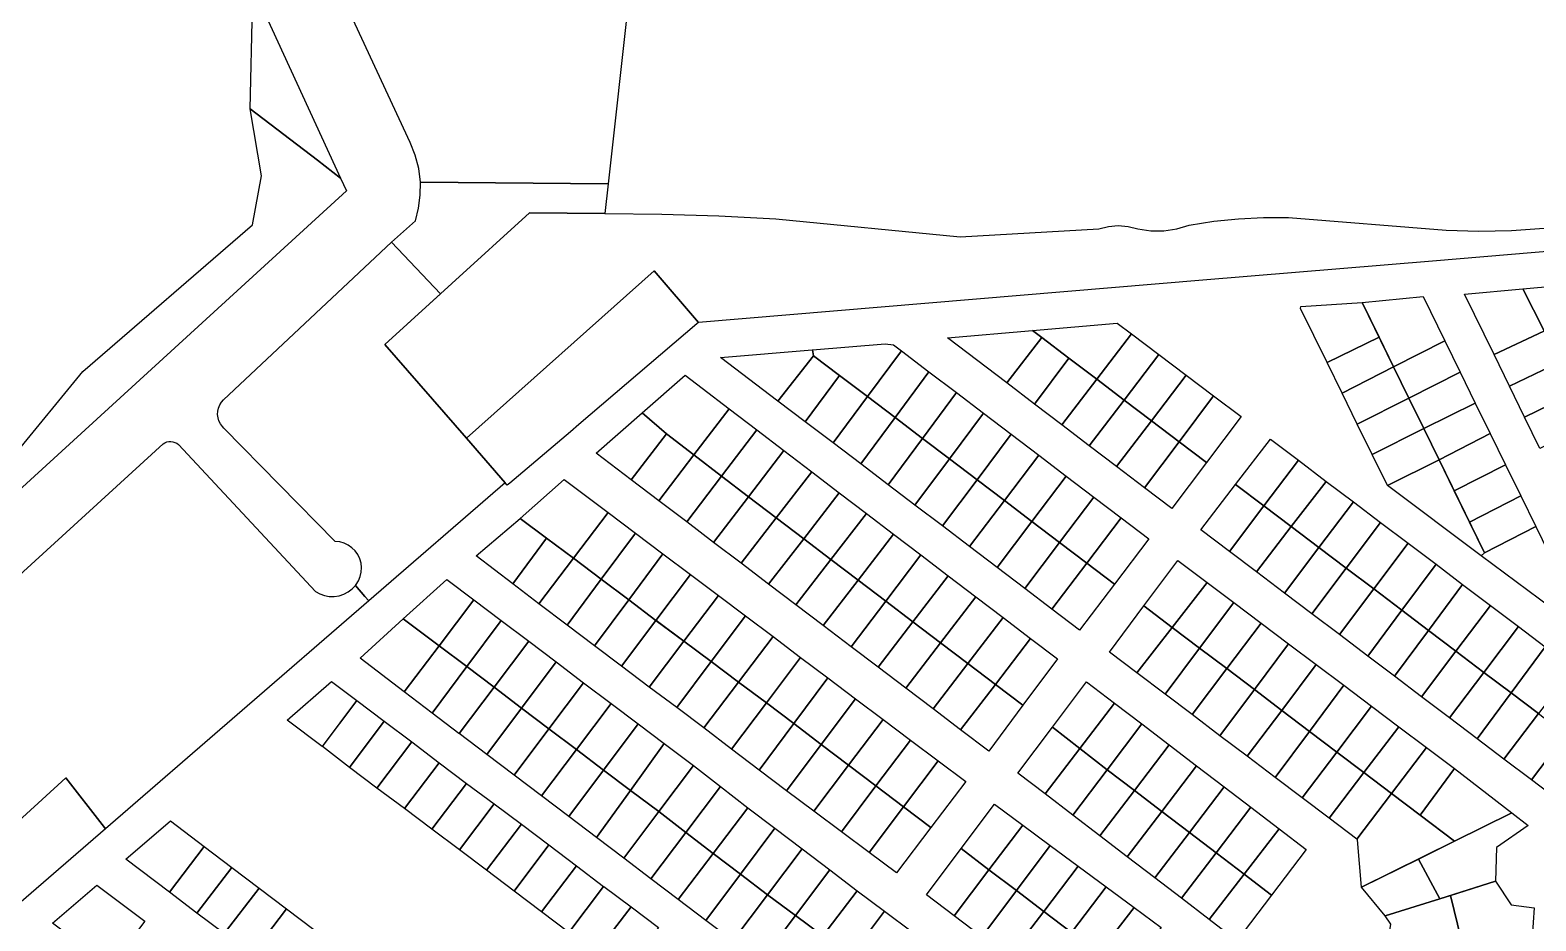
# Model space of a CAD drawing. Header units: millimetres. Extents: x 522658 to 553925, y 7796479 to 7820139.
# Drawn here: x 541634 to 542160, y 7807865 to 7808176 of the extents above; entities that cross this region are included whole.
import ezdxf

# ---------------------------------------------------------------- set-up
doc = ezdxf.new("R2010")
doc.units = ezdxf.units.MM
doc.layers.add('ZONA RESIDENCIAL 2 (ZR_2)', color=2, linetype='Continuous')

msp = doc.modelspace()

# ---------------------------------------------------------------- linework, layer by layer
at = {"layer": 'ZONA RESIDENCIAL 2 (ZR_2)'}
for points in [[(541843.47, 7808187.27), (541836.19, 7808122.03), (541770.67, 7808122.72), (541770.08, 7808127.47), (541768.88, 7808132.1), (541767.09, 7808136.54), (541738.75, 7808197.67), (541845.7, 7808207.23), (541843.47, 7808187.27)], [(541742.79, 7808124.11), (541734.71, 7808130.32), (541711.28, 7808148.31), (541712.07, 7808183.86), (541714.1, 7808185.93), (541714.27, 7808186.1), (541742.79, 7808124.11)], [(541742.79, 7808124.11), (541744.85, 7808119.64), (541584.02, 7807972.73), (541591.45, 7807981.78), (541605.44, 7807998.83), (541652.8, 7808056.55), (541712.07, 7808107.77), (541715.25, 7808124.92), (541711.28, 7808148.31), (541734.71, 7808130.32), (541742.79, 7808124.11)], [(541836.19, 7808122.03), (541835.03, 7808111.68), (541808.74, 7808111.96), (541781.65, 7808087.25), (541777.73, 7808083.68), (541760.57, 7808101.76), (541768.94, 7808109.22), (541770.07, 7808113.64), (541770.65, 7808118.16), (541770.67, 7808122.72), (541836.19, 7808122.03)], [(541752.67, 7807976.55), (541751.34, 7807978.08), (541748.01, 7807981.92), (541748.21, 7807982.17), (541749.07, 7807983.51), (541749.68, 7807984.97), (541750.04, 7807986.52), (541750.14, 7807988.11), (541749.97, 7807989.69), (541749.53, 7807991.22), (541748.84, 7807992.65), (541747.92, 7807993.95), (541746.79, 7807995.07), (541745.49, 7807995.98), (541744.05, 7807996.66), (541742.52, 7807997.09), (541740.94, 7807997.26), (541702.1, 7808036.82), (541701.55, 7808037.39), (541700.87, 7808038.31), (541700.36, 7808039.34), (541700.03, 7808040.43), (541699.89, 7808041.57), (541699.95, 7808042.71), (541700.2, 7808043.83), (541700.63, 7808044.89), (541701.24, 7808045.86), (541702, 7808046.71), (541760.57, 7808101.76), (541777.73, 7808083.68), (541758.3, 7808065.95), (541786.75, 7808033.26), (541800.27, 7808017.74), (541752.67, 7807976.55)], [(541801.86, 7808017.54), (541801.01, 7808016.87), (541800.27, 7808017.74), (541786.75, 7808033.26), (541852.31, 7808091.68), (541867.82, 7808073.73), (541867.24, 7808073.16), (541826.02, 7808038.1), (541823.05, 7808035.57), (541801.86, 7808017.54)], [(542162.89, 7808070.71), (542145.48, 7808062.52), (542135.21, 7808083.62), (542155.54, 7808085.45), (542162.99, 7808070.76), (542162.89, 7808070.71)], [(542162.99, 7808070.76), (542155.54, 7808085.45), (542177.56, 7808087.44), (542181.48, 7808079.45), (542162.99, 7808070.76)], [(542105.36, 7808068.57), (542087.21, 7808059.71), (542077.96, 7808078.61), (542078.06, 7808079.21), (542099.42, 7808080.71), (542105.36, 7808068.57)], [(542128.3, 7808067.29), (542110.42, 7808058.23), (542099.42, 7808080.71), (542120.72, 7808082.78), (542128.3, 7808067.29)], [(541987.62, 7808068.43), (541975.36, 7808052.59), (541954.66, 7808068.31), (541984.36, 7808070.91), (541987.62, 7808068.43)], [(542018.91, 7808069.74), (542006.79, 7808053.87), (541997.06, 7808061.26), (541987.62, 7808068.43), (541984.36, 7808070.91), (542013.93, 7808073.49), (542018.91, 7808069.74)], [(542006.79, 7808053.87), (542018.91, 7808069.74), (542028.5, 7808062.51), (542016.36, 7808046.6), (542006.79, 7808053.87)], [(542168.29, 7808059.85), (542150.89, 7808051.41), (542145.48, 7808062.52), (542162.89, 7808070.71), (542162.99, 7808070.76), (542168.47, 7808059.94), (542168.29, 7808059.85)], [(541926.74, 7808047.83), (541917.04, 7808055.19), (541907.95, 7808062.09), (541907.6, 7808064.15), (541932.89, 7808066.29), (541935.86, 7808065.87), (541938.58, 7808063.8), (541926.74, 7808047.83)], [(541975.36, 7808052.59), (541987.62, 7808068.43), (541997.06, 7808061.26), (541985.06, 7808045.22), (541975.36, 7808052.59)], [(542087.21, 7808059.71), (542105.36, 7808068.57), (542110.42, 7808058.23), (542092.45, 7808049.04), (542087.21, 7808059.71)], [(542110.42, 7808058.23), (542128.3, 7808067.29), (542133.66, 7808056.34), (542115.78, 7808047.28), (542110.42, 7808058.23)], [(541907.95, 7808062.09), (541895.48, 7808046.22), (541875.42, 7808061.43), (541907.47, 7808064.14), (541907.6, 7808064.15), (541907.95, 7808062.09)], [(541895.48, 7808046.22), (541907.95, 7808062.09), (541917.04, 7808055.19), (541905.03, 7808038.98), (541895.48, 7808046.22)], [(541936.39, 7808040.5), (541926.74, 7808047.83), (541938.58, 7808063.8), (541948.23, 7808056.47), (541936.39, 7808040.5)], [(541985.06, 7808045.22), (541997.06, 7808061.26), (542006.79, 7808053.87), (541994.63, 7808037.95), (541985.06, 7808045.22)], [(542016.36, 7808046.6), (542028.5, 7808062.51), (542038.04, 7808055.33), (542025.86, 7808039.38), (542016.36, 7808046.6)], [(542173.62, 7808049.16), (542156.12, 7808040.67), (542150.89, 7808051.41), (542168.29, 7808059.85), (542168.47, 7808059.94), (542173.87, 7808049.28), (542173.62, 7808049.16)], [(541878.47, 7808043.54), (541866.18, 7808027.44), (541856.62, 7808034.78), (541848.07, 7808042.11), (541863.09, 7808055.25), (541869.01, 7808050.74), (541878.47, 7808043.54)], [(541926.74, 7808047.83), (541914.73, 7808031.62), (541905.03, 7808038.98), (541917.04, 7808055.19), (541926.74, 7808047.83)], [(541945.96, 7808033.24), (541936.39, 7808040.5), (541948.23, 7808056.47), (541957.8, 7808049.2), (541945.96, 7808033.24)], [(541994.63, 7808037.95), (542006.79, 7808053.87), (542016.36, 7808046.6), (542004.2, 7808030.68), (541994.63, 7808037.95)], [(542025.86, 7808039.38), (542038.04, 7808055.33), (542047.59, 7808048.13), (542035.53, 7808032.04), (542025.86, 7808039.38)], [(542115.78, 7808047.28), (542097.75, 7808038.23), (542092.45, 7808049.04), (542110.42, 7808058.23), (542115.78, 7808047.28)], [(542115.78, 7808047.28), (542133.66, 7808056.34), (542138.95, 7808045.53), (542120.98, 7808036.65), (542115.78, 7808047.28)], [(541955.4, 7808026.07), (541945.96, 7808033.24), (541957.8, 7808049.2), (541967.31, 7808041.98), (541955.4, 7808026.07)], [(542179.04, 7808038.29), (542161.43, 7808029.75), (542156.12, 7808040.67), (542173.62, 7808049.16), (542173.87, 7808049.28), (542179.37, 7808038.45), (542179.04, 7808038.29)], [(541875.84, 7808020.03), (541866.18, 7808027.44), (541878.47, 7808043.54), (541888.15, 7808036.16), (541875.84, 7808020.03)], [(541936.39, 7808040.5), (541924.38, 7808024.3), (541914.73, 7808031.62), (541926.74, 7808047.83), (541936.39, 7808040.5)], [(542004.2, 7808030.68), (542016.36, 7808046.6), (542025.86, 7808039.38), (542013.71, 7808023.46), (542004.2, 7808030.68)], [(542035.53, 7808032.04), (542047.59, 7808048.13), (542057.23, 7808040.86), (542045.08, 7808024.79), (542035.53, 7808032.04)], [(542120.98, 7808036.65), (542102.96, 7808027.6), (542097.75, 7808038.23), (542115.78, 7808047.28), (542120.98, 7808036.65)], [(542120.98, 7808036.65), (542138.95, 7808045.53), (542144.15, 7808034.91), (542126.29, 7808025.78), (542120.98, 7808036.65)], [(541856.62, 7808034.78), (541844.22, 7808018.79), (541832.01, 7808028.06), (541848.07, 7808042.11), (541856.62, 7808034.78)], [(541945.96, 7808033.24), (541933.95, 7808017.04), (541924.38, 7808024.3), (541936.39, 7808040.5), (541945.96, 7808033.24)], [(541964.99, 7808018.8), (541955.4, 7808026.07), (541967.31, 7808041.98), (541976.89, 7808034.7), (541964.99, 7808018.8)], [(542013.71, 7808023.46), (542025.86, 7808039.38), (542035.53, 7808032.04), (542023.52, 7808016.01), (542013.71, 7808023.46)], [(541866.18, 7808027.44), (541853.94, 7808011.41), (541844.22, 7808018.79), (541856.62, 7808034.78), (541866.18, 7808027.44)], [(541885.19, 7808012.86), (541875.84, 7808020.03), (541888.15, 7808036.16), (541897.52, 7808029.02), (541885.19, 7808012.86)], [(541955.4, 7808026.07), (541943.32, 7808009.93), (541933.95, 7808017.04), (541945.96, 7808033.24), (541955.4, 7808026.07)], [(541974.56, 7808011.53), (541964.99, 7808018.8), (541976.89, 7808034.7), (541986.56, 7808027.35), (541974.56, 7808011.53)], [(542065.15, 7808009.64), (542055.27, 7808017.12), (542067.43, 7808032.94), (542077.19, 7808025.57), (542065.15, 7808009.64)], [(542126.29, 7808025.78), (542108.26, 7808016.77), (542102.96, 7808027.6), (542120.98, 7808036.65), (542126.29, 7808025.78)], [(542126.29, 7808025.78), (542144.15, 7808034.91), (542149.47, 7808024.04), (542131.61, 7808014.91), (542126.29, 7808025.78)], [(541894.87, 7808005.5), (541885.19, 7808012.86), (541897.52, 7808029.02), (541907.28, 7808021.59), (541894.87, 7808005.5)], [(542023.52, 7808016.01), (542035.53, 7808032.04), (542045.08, 7808024.79), (542033, 7808008.81), (542023.52, 7808016.01)], [(541875.84, 7808020.03), (541863.64, 7808004.05), (541853.94, 7808011.41), (541866.18, 7808027.44), (541875.84, 7808020.03)], [(541964.99, 7808018.8), (541952.91, 7808002.66), (541943.32, 7808009.93), (541955.4, 7808026.07), (541964.99, 7808018.8)], [(541984.16, 7808004.24), (541974.56, 7808011.53), (541986.56, 7808027.35), (541996.16, 7808020.06), (541984.16, 7808004.24)], [(542074.71, 7808002.42), (542065.15, 7808009.64), (542077.19, 7808025.57), (542086.91, 7808018.22), (542074.71, 7808002.42)], [(542140.95, 7807992.2), (542108.26, 7808016.77), (542126.29, 7808025.78), (542142.17, 7807993.33), (542140.95, 7807992.2)], [(542131.61, 7808014.91), (542149.47, 7808024.04), (542154.8, 7808013.15), (542136.94, 7808004.02), (542131.61, 7808014.91)], [(541836.18, 7808007.34), (541824.11, 7807991.4), (541814.74, 7807998.42), (541805.55, 7808005.31), (541820.88, 7808018.82), (541836.18, 7808007.34)], [(541885.19, 7808012.86), (541873.03, 7807996.93), (541863.64, 7808004.05), (541875.84, 7808020.03), (541885.19, 7808012.86)], [(541904.5, 7807998.19), (541894.87, 7808005.5), (541907.28, 7808021.59), (541916.9, 7808014.26), (541904.5, 7807998.19)], [(541974.56, 7808011.53), (541962.39, 7807995.47), (541952.91, 7808002.66), (541964.99, 7808018.8), (541974.56, 7808011.53)], [(541993.82, 7807996.91), (541984.16, 7808004.24), (541996.16, 7808020.06), (542005.82, 7808012.72), (541993.82, 7807996.91)], [(542065.15, 7808009.64), (542053.14, 7807993.75), (542043.12, 7808001.32), (542055.27, 7808017.12), (542065.15, 7808009.64)], [(542084.38, 7807995.11), (542074.71, 7808002.42), (542086.91, 7808018.22), (542096.39, 7808011.06), (542084.38, 7807995.11)], [(541894.87, 7808005.5), (541882.63, 7807989.64), (541873.03, 7807996.93), (541885.19, 7808012.86), (541894.87, 7808005.5)], [(541914.02, 7807990.96), (541904.5, 7807998.19), (541916.9, 7808014.26), (541926.47, 7808006.97), (541914.02, 7807990.96)], [(542003.31, 7807989.71), (541993.82, 7807996.91), (542005.82, 7808012.72), (542015.29, 7808005.53), (542003.31, 7807989.71)], [(542136.94, 7808004.02), (542154.8, 7808013.15), (542160.03, 7808002.46), (542142.17, 7807993.33), (542136.94, 7808004.02)], [(541824.11, 7807991.4), (541836.18, 7808007.34), (541845.72, 7808000.18), (541833.78, 7807984.11), (541824.11, 7807991.4)], [(541923.53, 7807983.74), (541914.02, 7807990.96), (541926.47, 7808006.97), (541935.89, 7807999.8), (541923.53, 7807983.74)], [(541984.16, 7808004.24), (541971.99, 7807988.19), (541962.39, 7807995.47), (541974.56, 7808011.53), (541984.16, 7808004.24)], [(542074.71, 7808002.42), (542062.54, 7807986.64), (542053.14, 7807993.75), (542065.15, 7808009.64), (542074.71, 7808002.42)], [(542093.88, 7807987.92), (542084.38, 7807995.11), (542096.39, 7808011.06), (542105.9, 7808003.88), (542093.88, 7807987.92)], [(541814.74, 7807998.42), (541802.94, 7807982.43), (541790.18, 7807992.21), (541805.55, 7808005.31), (541814.74, 7807998.42)], [(541904.5, 7807998.19), (541892.26, 7807982.33), (541882.63, 7807989.64), (541894.87, 7808005.5), (541904.5, 7807998.19)], [(541993.82, 7807996.91), (541981.65, 7807980.86), (541971.99, 7807988.19), (541984.16, 7808004.24), (541993.82, 7807996.91)], [(542012.96, 7807982.38), (542003.31, 7807989.71), (542015.29, 7808005.53), (542024.94, 7807998.2), (542012.96, 7807982.38)], [(542084.38, 7807995.11), (542072.39, 7807979.19), (542062.54, 7807986.64), (542074.71, 7808002.42), (542084.38, 7807995.11)], [(542103.48, 7807980.66), (542093.88, 7807987.92), (542105.9, 7808003.88), (542115.51, 7807996.62), (542103.48, 7807980.66)], [(542142.17, 7807993.33), (542160.03, 7808002.46), (542178.11, 7807965.52), (542177.6, 7807964.98), (542140.95, 7807992.2), (542142.17, 7807993.33)], [(541824.11, 7807991.4), (541812.08, 7807975.49), (541802.94, 7807982.43), (541814.74, 7807998.42), (541824.11, 7807991.4)], [(541833.78, 7807984.11), (541845.72, 7808000.18), (541855.34, 7807992.97), (541843.4, 7807976.86), (541833.78, 7807984.11)], [(541914.02, 7807990.96), (541901.73, 7807975.15), (541892.26, 7807982.33), (541904.5, 7807998.19), (541914.02, 7807990.96)], [(541933.16, 7807976.43), (541923.53, 7807983.74), (541935.89, 7807999.8), (541945.42, 7807992.54), (541933.16, 7807976.43)], [(542003.31, 7807989.71), (541991.15, 7807973.65), (541981.65, 7807980.86), (541993.82, 7807996.91), (542003.31, 7807989.71)], [(542113.31, 7807973.23), (542103.48, 7807980.66), (542115.51, 7807996.62), (542125.24, 7807989.27), (542113.31, 7807973.23)], [(541812.08, 7807975.49), (541824.11, 7807991.4), (541833.78, 7807984.11), (541821.86, 7807968.07), (541812.08, 7807975.49)], [(541843.4, 7807976.86), (541855.34, 7807992.97), (541864.95, 7807985.76), (541852.92, 7807969.69), (541843.4, 7807976.86)], [(541923.53, 7807983.74), (541911.32, 7807967.87), (541901.73, 7807975.15), (541914.02, 7807990.96), (541923.53, 7807983.74)], [(541942.64, 7807969.23), (541933.16, 7807976.43), (541945.42, 7807992.54), (541954.95, 7807985.28), (541942.64, 7807969.23)], [(542093.88, 7807987.92), (542081.89, 7807972), (542072.39, 7807979.19), (542084.38, 7807995.11), (542093.88, 7807987.92)], [(541852.92, 7807969.69), (541864.95, 7807985.76), (541874.74, 7807978.41), (541862.63, 7807962.45), (541853, 7807969.63), (541852.92, 7807969.69)], [(542012.96, 7807982.38), (542000.8, 7807966.33), (541991.15, 7807973.65), (542003.31, 7807989.71), (542012.96, 7807982.38)], [(542033.14, 7807967.27), (542023.26, 7807974.76), (542035.13, 7807990.64), (542045.35, 7807982.95), (542033.14, 7807967.27)], [(542103.48, 7807980.66), (542091.49, 7807964.74), (542081.89, 7807972), (542093.88, 7807987.92), (542103.48, 7807980.66)], [(542122.6, 7807966.2), (542113.31, 7807973.23), (542125.24, 7807989.27), (542134.53, 7807982.25), (542122.6, 7807966.2)], [(541789.31, 7807976.9), (541777.18, 7807960.86), (541764.69, 7807970.23), (541779.9, 7807984.01), (541789.31, 7807976.9)], [(541821.86, 7807968.07), (541833.78, 7807984.11), (541843.4, 7807976.86), (541831.48, 7807960.8), (541821.86, 7807968.07)], [(541933.16, 7807976.43), (541921.03, 7807960.5), (541911.32, 7807967.87), (541923.53, 7807983.74), (541933.16, 7807976.43)], [(541952.28, 7807961.91), (541942.64, 7807969.23), (541954.95, 7807985.28), (541964.58, 7807977.95), (541952.28, 7807961.91)], [(542042.72, 7807960.02), (542033.14, 7807967.27), (542045.35, 7807982.95), (542054.67, 7807975.93), (542042.72, 7807960.02)], [(542113.31, 7807973.23), (542101.42, 7807957.23), (542091.49, 7807964.74), (542103.48, 7807980.66), (542113.31, 7807973.23)], [(542132.18, 7807958.96), (542122.6, 7807966.2), (542134.53, 7807982.25), (542144.22, 7807974.93), (542132.18, 7807958.96)], [(541777.18, 7807960.86), (541789.31, 7807976.9), (541798.83, 7807969.71), (541786.88, 7807953.58), (541777.18, 7807960.86)], [(541831.48, 7807960.8), (541843.4, 7807976.86), (541852.92, 7807969.69), (541840.92, 7807953.67), (541831.48, 7807960.8)], [(541862.63, 7807962.45), (541874.74, 7807978.41), (541884.2, 7807971.29), (541872.22, 7807955.3), (541862.63, 7807962.45)], [(541942.64, 7807969.23), (541930.46, 7807953.34), (541921.03, 7807960.5), (541933.16, 7807976.43), (541942.64, 7807969.23)], [(541961.82, 7807954.66), (541952.28, 7807961.91), (541964.58, 7807977.95), (541974.1, 7807970.69), (541961.82, 7807954.66)], [(542052.18, 7807952.85), (542042.72, 7807960.02), (542054.67, 7807975.93), (542064.18, 7807968.77), (542052.18, 7807952.85)], [(542141.98, 7807951.55), (542132.18, 7807958.96), (542144.22, 7807974.93), (542154.02, 7807967.52), (542141.98, 7807951.55)], [(541777.18, 7807960.86), (541765.04, 7807944.81), (541749.61, 7807956.56), (541764.69, 7807970.23), (541777.18, 7807960.86)], [(541786.88, 7807953.58), (541798.83, 7807969.71), (541808.54, 7807962.39), (541796.39, 7807946.35), (541786.88, 7807953.58)], [(541840.92, 7807953.67), (541852.92, 7807969.69), (541862.63, 7807962.45), (541850.49, 7807946.44), (541840.92, 7807953.67)], [(541872.22, 7807955.3), (541884.2, 7807971.29), (541893.8, 7807964.05), (541881.78, 7807948.17), (541872.22, 7807955.3)], [(541971.43, 7807947.37), (541961.82, 7807954.66), (541974.1, 7807970.69), (541983.7, 7807963.38), (541971.43, 7807947.37)], [(542033.14, 7807967.27), (542020.78, 7807951.41), (542011.21, 7807958.65), (542023.26, 7807974.76), (542033.14, 7807967.27)], [(542122.6, 7807966.2), (542110.71, 7807950.21), (542101.42, 7807957.23), (542113.31, 7807973.23), (542122.6, 7807966.2)], [(541952.28, 7807961.91), (541940.1, 7807946.02), (541930.46, 7807953.34), (541942.64, 7807969.23), (541952.28, 7807961.91)], [(542042.72, 7807960.02), (542030.64, 7807943.94), (542020.78, 7807951.41), (542033.14, 7807967.27), (542042.72, 7807960.02)], [(542061.82, 7807945.54), (542052.18, 7807952.85), (542064.18, 7807968.77), (542073.78, 7807961.54), (542061.82, 7807945.54)], [(542132.18, 7807958.96), (542120.18, 7807943.05), (542110.71, 7807950.21), (542122.6, 7807966.2), (542132.18, 7807958.96)], [(542151.43, 7807944.4), (542141.98, 7807951.55), (542154.02, 7807967.52), (542163.31, 7807960.5), (542151.43, 7807944.4)], [(541765.04, 7807944.81), (541777.18, 7807960.86), (541786.88, 7807953.58), (541774.84, 7807937.34), (541765.04, 7807944.81)], [(541796.39, 7807946.35), (541808.54, 7807962.39), (541818.04, 7807955.22), (541805.97, 7807939.06), (541796.39, 7807946.35)], [(541850.49, 7807946.44), (541862.63, 7807962.45), (541872.22, 7807955.3), (541860.18, 7807939.23), (541850.49, 7807946.44)], [(541881.78, 7807948.17), (541893.8, 7807964.05), (541903.42, 7807956.79), (541891.49, 7807940.92), (541881.78, 7807948.17)], [(541961.82, 7807954.66), (541949.64, 7807938.78), (541940.1, 7807946.02), (541952.28, 7807961.91), (541961.82, 7807954.66)], [(541981.04, 7807940.07), (541971.43, 7807947.37), (541983.7, 7807963.38), (541993.06, 7807956.25), (541981.04, 7807940.07)], [(542052.18, 7807952.85), (542040.09, 7807936.8), (542030.64, 7807943.94), (542042.72, 7807960.02), (542052.18, 7807952.85)], [(542071.39, 7807938.29), (542061.82, 7807945.54), (542073.78, 7807961.54), (542083.44, 7807954.26), (542071.39, 7807938.29)], [(542161.04, 7807937.14), (542151.43, 7807944.4), (542163.31, 7807960.5), (542173.19, 7807953.04), (542161.04, 7807937.14)], [(541805.97, 7807939.06), (541818.04, 7807955.22), (541827.65, 7807947.93), (541815.54, 7807931.82), (541805.97, 7807939.06)], [(541860.18, 7807939.23), (541872.22, 7807955.3), (541881.78, 7807948.17), (541869.66, 7807932.17), (541869.58, 7807932.23), (541860.18, 7807939.23)], [(541891.49, 7807940.92), (541903.42, 7807956.79), (541912.96, 7807949.6), (541901.06, 7807933.68), (541891.49, 7807940.92)], [(541971.43, 7807947.37), (541959.25, 7807931.48), (541949.64, 7807938.78), (541961.82, 7807954.66), (541971.43, 7807947.37)], [(542081.07, 7807930.96), (542071.39, 7807938.29), (542083.44, 7807954.26), (542093.04, 7807947.04), (542081.07, 7807930.96)], [(542141.98, 7807951.55), (542129.98, 7807935.64), (542120.18, 7807943.05), (542132.18, 7807958.96), (542141.98, 7807951.55)], [(541774.84, 7807937.34), (541786.88, 7807953.58), (541796.39, 7807946.35), (541784.18, 7807930.22), (541784.12, 7807930.26), (541774.84, 7807937.34)], [(541901.06, 7807933.68), (541912.96, 7807949.6), (541922.62, 7807942.33), (541910.64, 7807926.42), (541901.06, 7807933.68)], [(542061.82, 7807945.54), (542049.8, 7807929.45), (542040.09, 7807936.8), (542052.18, 7807952.85), (542061.82, 7807945.54)], [(542151.43, 7807944.4), (542139.6, 7807928.37), (542129.98, 7807935.64), (542141.98, 7807951.55), (542151.43, 7807944.4)], [(541748.5, 7807941.69), (541736.44, 7807925.73), (541724.2, 7807934.9), (541739.67, 7807948.34), (541748.5, 7807941.69)], [(541784.18, 7807930.22), (541796.39, 7807946.35), (541805.97, 7807939.06), (541793.88, 7807922.88), (541784.18, 7807930.22)], [(541815.54, 7807931.82), (541827.65, 7807947.93), (541837.27, 7807940.69), (541825.12, 7807924.57), (541815.54, 7807931.82)], [(541869.66, 7807932.17), (541881.78, 7807948.17), (541891.49, 7807940.92), (541879.32, 7807924.75), (541869.66, 7807932.17)], [(541981.04, 7807940.07), (541969.1, 7807924), (541959.25, 7807931.48), (541971.43, 7807947.37), (541981.04, 7807940.07)], [(542013, 7807940.79), (542000.87, 7807924.95), (541991.34, 7807932.39), (542003.24, 7807948.24), (542013, 7807940.79)], [(542071.39, 7807938.29), (542059.3, 7807922.26), (542049.8, 7807929.45), (542061.82, 7807945.54), (542071.39, 7807938.29)], [(542090.59, 7807923.75), (542081.07, 7807930.96), (542093.04, 7807947.04), (542102.74, 7807939.74), (542090.59, 7807923.75)], [(542161.04, 7807937.14), (542148.95, 7807921.3), (542139.6, 7807928.37), (542151.43, 7807944.4), (542161.04, 7807937.14)], [(541758.08, 7807934.49), (541745.89, 7807918.34), (541736.46, 7807925.71), (541748.5, 7807941.69), (541758.08, 7807934.49)], [(541793.88, 7807922.88), (541805.97, 7807939.06), (541815.54, 7807931.82), (541803.4, 7807915.68), (541793.88, 7807922.88)], [(541825.12, 7807924.57), (541837.27, 7807940.69), (541846.73, 7807933.57), (541834.62, 7807917.38), (541825.12, 7807924.57)], [(541879.32, 7807924.75), (541891.49, 7807940.92), (541901.06, 7807933.68), (541888.89, 7807917.4), (541879.32, 7807924.75)], [(541910.64, 7807926.42), (541922.62, 7807942.33), (541932.19, 7807935.14), (541920.15, 7807919.21), (541910.64, 7807926.42)], [(542010.42, 7807917.5), (542000.87, 7807924.95), (542013, 7807940.79), (542022.5, 7807933.54), (542010.42, 7807917.5)], [(542081.07, 7807930.96), (542069.09, 7807914.85), (542059.3, 7807922.26), (542071.39, 7807938.29), (542081.07, 7807930.96)], [(542100.05, 7807916.58), (542090.59, 7807923.75), (542102.74, 7807939.74), (542112.26, 7807932.57), (542100.05, 7807916.58)], [(541767.65, 7807927.28), (541755.46, 7807911.18), (541745.89, 7807918.34), (541758.08, 7807934.49), (541767.65, 7807927.28)], [(541834.62, 7807917.38), (541846.73, 7807933.57), (541855.82, 7807926.73), (541844.02, 7807910.37), (541834.62, 7807917.38)], [(541888.89, 7807917.4), (541901.06, 7807933.68), (541910.64, 7807926.42), (541898.46, 7807910.25), (541888.89, 7807917.4)], [(541920.15, 7807919.21), (541932.19, 7807935.14), (541941.77, 7807927.93), (541929.73, 7807911.96), (541920.15, 7807919.21)], [(542019.93, 7807910.26), (542010.42, 7807917.5), (542022.5, 7807933.54), (542032.1, 7807926.21), (542019.93, 7807910.26)], [(542170.6, 7807929.91), (542158.62, 7807913.99), (542148.95, 7807921.3), (542161.04, 7807937.14), (542170.6, 7807929.91)], [(541803.4, 7807915.68), (541815.54, 7807931.82), (541825.12, 7807924.57), (541812.97, 7807908.45), (541803.4, 7807915.68)], [(541929.73, 7807911.96), (541941.77, 7807927.93), (541951.44, 7807920.66), (541939.37, 7807904.65), (541929.73, 7807911.96)], [(542000.87, 7807924.95), (541988.75, 7807909.13), (541979.3, 7807916.36), (541991.34, 7807932.39), (542000.87, 7807924.95)], [(542090.59, 7807923.75), (542078.45, 7807907.77), (542069.09, 7807914.85), (542081.07, 7807930.96), (542090.59, 7807923.75)], [(542109.69, 7807909.27), (542100.05, 7807916.58), (542112.26, 7807932.57), (542121.86, 7807925.34), (542109.69, 7807909.27)], [(542180.36, 7807922.53), (542168.41, 7807906.59), (542168.26, 7807906.71), (542158.62, 7807913.99), (542170.6, 7807929.91), (542180.05, 7807922.76), (542180.36, 7807922.53)], [(541777.21, 7807920.02), (541765.09, 7807903.98), (541755.46, 7807911.18), (541767.65, 7807927.28), (541777.21, 7807920.02)], [(541812.97, 7807908.45), (541825.12, 7807924.57), (541834.62, 7807917.38), (541822.53, 7807901.2), (541812.97, 7807908.45)], [(541844.02, 7807910.37), (541855.82, 7807926.73), (541865.99, 7807919.07), (541853.92, 7807903), (541844.02, 7807910.37)], [(541898.46, 7807910.25), (541910.64, 7807926.42), (541920.15, 7807919.21), (541908, 7807903.12), (541898.46, 7807910.25)], [(542010.42, 7807917.5), (541998.49, 7807901.68), (541988.75, 7807909.13), (542000.87, 7807924.95), (542010.42, 7807917.5)], [(542029.46, 7807903), (542019.93, 7807910.26), (542032.1, 7807926.21), (542041.62, 7807918.95), (542029.46, 7807903)], [(542100.05, 7807916.58), (542087.88, 7807900.63), (542078.45, 7807907.77), (542090.59, 7807923.75), (542100.05, 7807916.58)], [(542131.66, 7807917.96), (542119.64, 7807901.74), (542109.69, 7807909.27), (542121.86, 7807925.34), (542131.66, 7807917.96)], [(541786.78, 7807912.76), (541774.67, 7807896.82), (541765.09, 7807903.98), (541777.21, 7807920.02), (541786.78, 7807912.76)], [(541822.53, 7807901.2), (541834.62, 7807917.38), (541844.02, 7807910.37), (541832.15, 7807893.9), (541822.53, 7807901.2)], [(541875.47, 7807911.67), (541863.35, 7807895.62), (541853.92, 7807903), (541865.99, 7807919.07), (541875.47, 7807911.67)], [(541908, 7807903.12), (541920.15, 7807919.21), (541929.73, 7807911.96), (541917.64, 7807895.92), (541908, 7807903.12)], [(541939.37, 7807904.65), (541951.44, 7807920.66), (541961.07, 7807913.42), (541948.92, 7807897.41), (541939.37, 7807904.65)], [(542019.93, 7807910.26), (542007.89, 7807894.49), (541998.49, 7807901.68), (542010.42, 7807917.5), (542019.93, 7807910.26)], [(542039.16, 7807895.6), (542029.46, 7807903), (542041.62, 7807918.95), (542051.33, 7807911.54), (542039.16, 7807895.6)], [(542131.71, 7807892.6), (542119.64, 7807901.74), (542131.66, 7807917.96), (542151.72, 7807902.52), (542131.71, 7807892.6)], [(541622.61, 7807864.01), (541609.69, 7807880.8), (541646.9, 7807914.7), (541659.53, 7807898.5), (541660.71, 7807896.98), (541622.61, 7807864.01)], [(541796.39, 7807905.64), (541784.29, 7807889.62), (541774.67, 7807896.82), (541786.78, 7807912.76), (541796.39, 7807905.64)], [(541917.64, 7807895.92), (541929.73, 7807911.96), (541939.37, 7807904.65), (541927.33, 7807888.68), (541917.64, 7807895.92)], [(542109.69, 7807909.27), (542097.58, 7807893.29), (542087.88, 7807900.63), (542100.05, 7807916.58), (542109.69, 7807909.27)], [(541832.15, 7807893.9), (541844.02, 7807910.37), (541853.92, 7807903), (541841.67, 7807886.68), (541832.15, 7807893.9)], [(541863.35, 7807895.62), (541875.47, 7807911.67), (541884.95, 7807904.27), (541872.88, 7807888.37), (541863.35, 7807895.62)], [(542029.46, 7807903), (542017.41, 7807887.2), (542007.89, 7807894.49), (542019.93, 7807910.26), (542029.46, 7807903)], [(542048.43, 7807888.54), (542039.16, 7807895.6), (542051.33, 7807911.54), (542060.57, 7807904.48), (542048.43, 7807888.54)], [(542119.64, 7807901.74), (542131.71, 7807892.6), (542099.26, 7807876.52), (542097.78, 7807893.14), (542097.58, 7807893.29), (542109.69, 7807909.27), (542119.64, 7807901.74)], [(541805.92, 7807898.57), (541793.79, 7807882.46), (541784.29, 7807889.62), (541796.39, 7807905.64), (541805.92, 7807898.57)], [(541841.67, 7807886.68), (541853.92, 7807903), (541863.35, 7807895.62), (541851.16, 7807879.48), (541841.67, 7807886.68)], [(541872.88, 7807888.37), (541884.95, 7807904.27), (541894.38, 7807897.16), (541882.41, 7807881.11), (541872.88, 7807888.37)], [(541927.33, 7807888.68), (541939.37, 7807904.65), (541948.92, 7807897.41), (541936.88, 7807881.55), (541927.33, 7807888.68)], [(541980.99, 7807898.26), (541969.17, 7807882.64), (541959.45, 7807890.01), (541971.09, 7807905.6), (541980.99, 7807898.26)], [(542039.16, 7807895.6), (542027.1, 7807879.79), (542017.41, 7807887.2), (542029.46, 7807903), (542039.16, 7807895.6)], [(542058.24, 7807881.06), (542048.43, 7807888.54), (542060.57, 7807904.48), (542070.49, 7807896.91), (542058.24, 7807881.06)], [(542126.54, 7807872.53), (542119.1, 7807886.35), (542131.71, 7807892.6), (542151.72, 7807902.52), (542157.42, 7807898.14), (542146.31, 7807890.41), (542145.99, 7807878.66), (542126.54, 7807872.53)], [(541695.23, 7807890.74), (541683.11, 7807874.79), (541667.9, 7807886.35), (541683.4, 7807899.68), (541695.23, 7807890.74)], [(541815.48, 7807891.37), (541803.37, 7807875.23), (541793.79, 7807882.46), (541805.92, 7807898.57), (541815.48, 7807891.37)], [(541882.41, 7807881.11), (541894.38, 7807897.16), (541903.92, 7807889.96), (541891.87, 7807873.92), (541882.41, 7807881.11)], [(541990.57, 7807891.16), (541978.75, 7807875.38), (541969.17, 7807882.64), (541980.99, 7807898.26), (541990.57, 7807891.16)], [(542067.82, 7807873.76), (542058.24, 7807881.06), (542070.49, 7807896.91), (542079.94, 7807889.69), (542067.82, 7807873.76)], [(541825.2, 7807883.99), (541812.95, 7807868), (541803.37, 7807875.23), (541815.48, 7807891.37), (541825.2, 7807883.99)], [(541851.16, 7807879.48), (541863.35, 7807895.62), (541872.88, 7807888.37), (541860.66, 7807872.27), (541851.16, 7807879.48)], [(542000.35, 7807883.9), (541988.33, 7807868.12), (541978.75, 7807875.38), (541990.57, 7807891.16), (542000.35, 7807883.9)], [(542048.43, 7807888.54), (542036.36, 7807872.7), (542027.1, 7807879.79), (542039.16, 7807895.6), (542048.43, 7807888.54)], [(541683.11, 7807874.79), (541695.23, 7807890.74), (541704.82, 7807883.49), (541692.67, 7807867.52), (541683.11, 7807874.79)], [(541860.66, 7807872.27), (541872.88, 7807888.37), (541882.41, 7807881.11), (541870.36, 7807864.95), (541860.66, 7807872.27)], [(541891.87, 7807873.92), (541903.92, 7807889.96), (541913.65, 7807882.62), (541901.61, 7807866.67), (541891.87, 7807873.92)], [(541969.17, 7807882.64), (541957.01, 7807866.57), (541947.39, 7807873.86), (541959.45, 7807890.01), (541969.17, 7807882.64)], [(542058.24, 7807881.06), (542046.05, 7807865.29), (542036.36, 7807872.7), (542048.43, 7807888.54), (542058.24, 7807881.06)], [(542126.54, 7807872.53), (542107.46, 7807866.52), (542099.26, 7807876.52), (542119.1, 7807886.35), (542126.54, 7807872.53)], [(541692.67, 7807867.52), (541704.82, 7807883.49), (541714.38, 7807876.27), (541702.14, 7807860.38), (541692.67, 7807867.52)], [(541834.64, 7807876.83), (541822.52, 7807860.76), (541812.95, 7807868), (541825.2, 7807883.99), (541834.64, 7807876.83)], [(541870.36, 7807864.95), (541882.41, 7807881.11), (541891.87, 7807873.92), (541879.78, 7807857.84), (541870.36, 7807864.95)], [(541901.61, 7807866.67), (541913.65, 7807882.62), (541923.11, 7807875.33), (541911.17, 7807859.56), (541901.61, 7807866.67)], [(541978.75, 7807875.38), (541966.67, 7807859.25), (541957.01, 7807866.57), (541969.17, 7807882.64), (541978.75, 7807875.38)], [(542010.09, 7807876.68), (541998.02, 7807860.78), (541988.33, 7807868.12), (542000.35, 7807883.9), (542010.09, 7807876.68)], [(542067.82, 7807873.76), (542055.74, 7807857.88), (542046.05, 7807865.29), (542058.24, 7807881.06), (542067.82, 7807873.76)], [(541674.46, 7807864.65), (541662.46, 7807848.76), (541652.9, 7807855.96), (541642.22, 7807864.01), (541657.7, 7807877.28), (541674.46, 7807864.65)], [(541702.14, 7807860.38), (541714.38, 7807876.27), (541723.96, 7807869.03), (541711.82, 7807853.08), (541702.14, 7807860.38)], [(541844.21, 7807869.69), (541831.97, 7807853.61), (541822.52, 7807860.76), (541834.64, 7807876.83), (541834.7, 7807876.78), (541844.21, 7807869.69)], [(541911.17, 7807859.56), (541923.11, 7807875.33), (541932.72, 7807868.14), (541920.84, 7807852.37), (541911.17, 7807859.56)], [(541988.33, 7807868.12), (541976.12, 7807852.08), (541966.67, 7807859.25), (541978.75, 7807875.38), (541988.33, 7807868.12)], [(542019.88, 7807869.42), (542007.55, 7807853.55), (541998.02, 7807860.78), (542010.09, 7807876.68), (542019.88, 7807869.42)], [(542133.99, 7807858.39), (542130.25, 7807873.7), (542145.99, 7807878.66), (542151.49, 7807870.41), (542159.54, 7807869.35), (542158.5, 7807854.01), (542133.99, 7807858.39)], [(541879.78, 7807857.84), (541891.87, 7807873.92), (541901.61, 7807866.67), (541889.45, 7807850.55), (541879.78, 7807857.84)], [(542107.46, 7807866.52), (542126.54, 7807872.53), (542130.25, 7807873.7), (542133.99, 7807858.39), (542133.7, 7807854.4), (542108.7, 7807857.97), (542108.49, 7807858), (542109.41, 7807863.67), (542107.46, 7807866.52)], [(541711.82, 7807853.08), (541723.96, 7807869.03), (541733.53, 7807861.79), (541721.45, 7807845.81), (541711.82, 7807853.08)], [(541853.81, 7807862.53), (541841.56, 7807846.36), (541831.97, 7807853.61), (541844.21, 7807869.69), (541853.81, 7807862.53)], [(541889.45, 7807850.55), (541901.61, 7807866.67), (541911.17, 7807859.56), (541898.94, 7807843.4), (541889.45, 7807850.55)], [(541920.84, 7807852.37), (541932.72, 7807868.14), (541942.35, 7807860.95), (541930.38, 7807845.28), (541920.84, 7807852.37)], [(541998.02, 7807860.78), (541985.83, 7807844.73), (541976.12, 7807852.08), (541988.33, 7807868.12), (541998.02, 7807860.78)], [(542029.27, 7807862.46), (542016.99, 7807846.4), (542007.55, 7807853.55), (542019.88, 7807869.42), (542029.27, 7807862.46)]]:
    msp.add_lwpolyline(points, close=True, dxfattribs=at)
for points in [[(542177.71, 7808099.62), (542123.97, 7808095.13), (542043.81, 7808088.43), (541867.82, 7808073.73), (541852.31, 7808091.68), (541786.75, 7808033.26), (541758.3, 7808065.95), (541781.65, 7808087.25), (541808.74, 7808111.96), (541835.03, 7808111.68), (541854.97, 7808111.54), (541874.9, 7808110.95), (541894.81, 7808109.9), (541959.06, 7808103.64), (542007.48, 7808106.34), (542010.84, 7808107.2), (542014.31, 7808107.49), (542017.77, 7808107.2), (542021.13, 7808106.34), (542025.64, 7808105.69), (542030.19, 7808105.68), (542034.7, 7808106.33), (542039.07, 7808107.61), (542047.65, 7808109), (542056.3, 7808109.92), (542064.98, 7808110.35), (542073.68, 7808110.31), (542128.77, 7808105.86), (542140.19, 7808105.52), (542151.61, 7808105.78), (542163, 7808106.63)], [(541571.03, 7807931.03), (541680.89, 7808031.38), (541681.51, 7808031.73), (541682.19, 7808031.97), (541682.89, 7808032.11), (541683.6, 7808032.13), (541684.31, 7808032.04), (541685, 7808031.84), (541685.64, 7808031.53), (541686.23, 7808031.13), (541734.09, 7807979.82), (541735.59, 7807978.98), (541737.2, 7807978.4), (541738.89, 7807978.09), (541740.61, 7807978.06), (541742.3, 7807978.32), (541743.94, 7807978.85), (541745.46, 7807979.64), (541746.83, 7807980.67), (541748.01, 7807981.92), (541748.01, 7807981.92), (541751.34, 7807978.08), (541752.67, 7807976.55), (541660.71, 7807896.98), (541659.53, 7807898.5), (541646.9, 7807914.7), (541609.69, 7807880.8)]]:
    msp.add_lwpolyline(points, dxfattribs=at)

doc.saveas('drawing.dxf')
